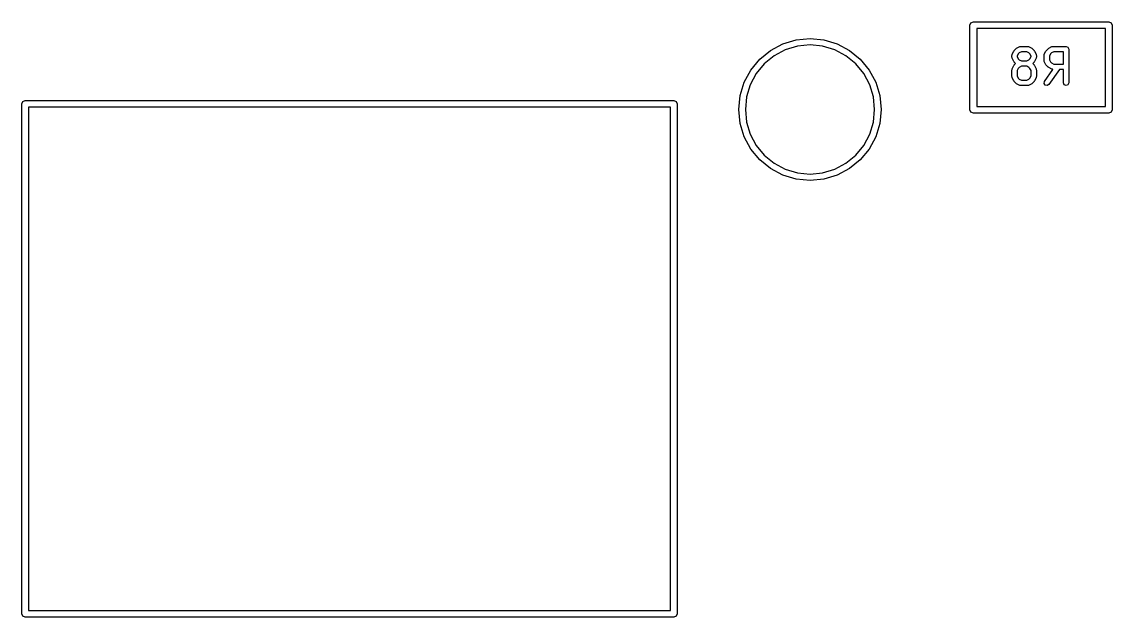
# Model space of a CAD drawing. Extents: x 0.26 to 1.74, y 0.22 to 1.88.
# Drawn here: x 0.809 to 1.443, y 0.216 to 0.562 of the extents above; entities that cross this region are included whole.
import ezdxf

# ---------------------------------------------------------------- set-up
doc = ezdxf.new("R2010")
doc.units = 0
doc.header["$MEASUREMENT"] = 0
doc.layers.add('BLACK', color=7, linetype='CONTINUOUS')

msp = doc.modelspace()

# ---------------------------------------------------------------- linework, layer by layer
at = {"layer": 'BLACK', "linetype": 'CONTINUOUS'}
for p, q in [((1.36073, 0.560039), (1.3613, 0.561431)), ((1.36073, 0.510827), (1.36073, 0.560039)), ((1.3613, 0.561431), (1.3627, 0.562008)), ((1.3627, 0.562008), (1.44144, 0.562008)), ((1.36467, 0.558071), (1.36467, 0.512795)), ((1.43947, 0.558071), (1.36467, 0.558071)), ((1.43947, 0.512795), (1.43947, 0.558071)), ((1.44144, 0.562008), (1.44283, 0.561431)), ((1.44283, 0.561431), (1.44341, 0.560039)), ((1.44341, 0.560039), (1.44341, 0.510827)), ((1.2519, 0.549216), (1.25965, 0.551568)), ((1.25965, 0.551568), (1.26772, 0.552362)), ((1.26772, 0.552362), (1.27578, 0.551568)), ((1.27578, 0.551568), (1.28354, 0.549216)), ((1.23849, 0.540254), (1.24475, 0.545395)), ((1.24475, 0.545395), (1.2519, 0.549216)), ((1.25333, 0.545745), (1.24684, 0.542272)), ((1.26038, 0.547884), (1.25333, 0.545745)), ((1.26772, 0.548606), (1.26038, 0.547884)), ((1.27505, 0.547884), (1.26772, 0.548606)), ((1.2821, 0.545745), (1.27505, 0.547884)), ((1.2886, 0.542272), (1.2821, 0.545745)), ((1.28354, 0.549216), (1.29068, 0.545395)), ((1.29068, 0.545395), (1.29695, 0.540254)), ((1.38632, 0.545175), (1.38642, 0.545414)), ((1.38642, 0.545414), (1.38736, 0.546351)), ((1.38736, 0.546351), (1.3876, 0.546451)), ((1.3876, 0.546451), (1.38777, 0.546646)), ((1.38777, 0.546646), (1.38965, 0.547584)), ((1.38965, 0.547584), (1.39001, 0.54761)), ((1.39001, 0.54761), (1.39035, 0.54775)), ((1.39035, 0.54775), (1.3941, 0.54775)), ((1.3941, 0.54775), (1.39444, 0.54761)), ((1.39444, 0.54761), (1.3948, 0.547584)), ((1.3948, 0.547584), (1.39668, 0.546646)), ((1.39668, 0.546646), (1.39685, 0.546451)), ((1.39685, 0.546451), (1.39709, 0.546351)), ((1.39709, 0.546351), (1.39802, 0.545414)), ((1.39802, 0.545414), (1.39812, 0.545175)), ((1.40507, 0.545175), (1.40517, 0.545414)), ((1.40517, 0.545414), (1.40611, 0.546351)), ((1.40611, 0.546351), (1.40635, 0.546451)), ((1.40635, 0.546451), (1.40652, 0.546646)), ((1.40652, 0.546646), (1.40839, 0.547584)), ((1.40839, 0.547584), (1.40876, 0.54761)), ((1.40876, 0.54761), (1.4091, 0.54775)), ((1.4091, 0.54775), (1.4166, 0.54775)), ((1.4166, 0.54775), (1.41771, 0.547289)), ((1.41771, 0.547289), (1.41817, 0.546175)), ((1.41817, 0.546175), (1.41817, 0.52649)), ((1.23334, 0.53399), (1.23849, 0.540254)), ((1.24684, 0.542272), (1.24114, 0.537599)), ((1.29429, 0.537599), (1.2886, 0.542272)), ((1.29695, 0.540254), (1.30209, 0.53399)), ((1.38503, 0.542426), (1.38517, 0.542764)), ((1.38503, 0.541488), (1.38503, 0.542426)), ((1.38517, 0.54115), (1.38503, 0.541488)), ((1.38517, 0.542764), (1.38519, 0.54313)), ((1.38519, 0.540784), (1.38517, 0.54115)), ((1.38519, 0.54313), (1.38613, 0.545005)), ((1.38613, 0.538909), (1.38519, 0.540784)), ((1.38613, 0.545005), (1.38632, 0.545175)), ((1.38632, 0.538739), (1.38613, 0.538909)), ((1.38883, 0.543368), (1.38817, 0.542054)), ((1.38817, 0.542054), (1.38817, 0.54186)), ((1.38817, 0.54186), (1.38883, 0.540546)), ((1.38941, 0.543944), (1.38883, 0.543368)), ((1.38883, 0.540546), (1.38941, 0.53997)), ((1.39072, 0.5446), (1.38941, 0.543944)), ((1.38941, 0.53997), (1.39072, 0.539314)), ((1.39373, 0.5446), (1.39072, 0.5446)), ((1.39072, 0.539314), (1.39373, 0.539314)), ((1.39504, 0.543944), (1.39373, 0.5446)), ((1.39373, 0.539314), (1.39504, 0.53997)), ((1.39562, 0.543368), (1.39504, 0.543944)), ((1.39504, 0.53997), (1.39562, 0.540546)), ((1.39627, 0.542054), (1.39562, 0.543368)), ((1.39562, 0.540546), (1.39627, 0.54186)), ((1.39627, 0.54186), (1.39627, 0.542054)), ((1.39812, 0.545175), (1.39832, 0.545005)), ((1.39832, 0.538909), (1.39812, 0.53874)), ((1.39832, 0.545005), (1.39926, 0.54313)), ((1.39926, 0.540784), (1.39832, 0.538909)), ((1.39926, 0.54313), (1.39928, 0.542764)), ((1.39928, 0.54115), (1.39926, 0.540784)), ((1.39928, 0.542764), (1.39942, 0.542426)), ((1.39942, 0.541488), (1.39928, 0.54115)), ((1.39942, 0.542426), (1.39942, 0.541488)), ((1.40377, 0.542426), (1.40391, 0.542764)), ((1.40377, 0.539614), (1.40377, 0.542426)), ((1.40391, 0.539275), (1.40377, 0.539614)), ((1.40391, 0.542764), (1.40394, 0.54313)), ((1.40394, 0.538909), (1.40391, 0.539275)), ((1.40394, 0.54313), (1.40488, 0.545005)), ((1.40488, 0.537035), (1.40394, 0.538909)), ((1.40488, 0.545005), (1.40507, 0.545175)), ((1.40758, 0.543368), (1.40692, 0.542054)), ((1.40692, 0.542054), (1.40692, 0.539985)), ((1.40692, 0.539985), (1.40758, 0.538672)), ((1.40816, 0.543944), (1.40758, 0.543368)), ((1.40947, 0.5446), (1.40816, 0.543944)), ((1.41502, 0.5446), (1.40947, 0.5446)), ((1.41502, 0.537439), (1.41502, 0.5446)), ((1.22952, 0.526843), (1.23334, 0.53399)), ((1.24114, 0.537599), (1.23647, 0.531903)), ((1.29897, 0.531903), (1.29429, 0.537599)), ((1.30209, 0.53399), (1.30591, 0.526843)), ((1.38503, 0.533989), (1.38517, 0.534328)), ((1.38503, 0.53024), (1.38503, 0.533989)), ((1.38517, 0.534328), (1.38519, 0.534694)), ((1.38519, 0.534694), (1.38613, 0.536568)), ((1.38613, 0.536568), (1.38632, 0.536738)), ((1.38642, 0.5385), (1.38632, 0.538739)), ((1.38632, 0.536738), (1.38642, 0.536978)), ((1.38719, 0.537739), (1.38642, 0.5385)), ((1.38642, 0.536978), (1.38719, 0.537739)), ((1.38883, 0.534931), (1.38817, 0.533617)), ((1.38817, 0.533617), (1.38817, 0.530612)), ((1.38941, 0.535507), (1.38883, 0.534931)), ((1.39072, 0.536164), (1.38941, 0.535507)), ((1.39373, 0.536164), (1.39072, 0.536164)), ((1.39504, 0.535507), (1.39373, 0.536164)), ((1.39562, 0.534931), (1.39504, 0.535507)), ((1.39627, 0.533618), (1.39562, 0.534931)), ((1.39627, 0.530611), (1.39627, 0.533618)), ((1.39802, 0.5385), (1.39726, 0.537739)), ((1.39726, 0.537739), (1.39802, 0.536978)), ((1.39812, 0.53874), (1.39802, 0.5385)), ((1.39802, 0.536978), (1.39812, 0.536738)), ((1.39812, 0.536738), (1.39832, 0.536568)), ((1.39832, 0.536568), (1.39926, 0.534694)), ((1.39926, 0.534694), (1.39928, 0.534328)), ((1.39928, 0.534328), (1.39942, 0.533989)), ((1.39942, 0.533989), (1.39942, 0.53024)), ((1.40406, 0.527393), (1.40893, 0.534357)), ((1.40507, 0.536865), (1.40488, 0.537035)), ((1.40517, 0.536625), (1.40507, 0.536865)), ((1.40611, 0.535688), (1.40517, 0.536625)), ((1.40635, 0.535589), (1.40611, 0.535688)), ((1.40652, 0.535393), (1.40635, 0.535589)), ((1.40839, 0.534455), (1.40652, 0.535393)), ((1.41273, 0.534289), (1.40664, 0.525587)), ((1.40758, 0.538672), (1.40816, 0.538096)), ((1.40816, 0.538096), (1.40947, 0.537439)), ((1.40876, 0.53443), (1.40839, 0.534455)), ((1.40893, 0.534357), (1.40876, 0.53443)), ((1.40947, 0.537439), (1.41502, 0.537439)), ((1.41502, 0.534289), (1.41273, 0.534289)), ((1.41502, 0.52649), (1.41502, 0.534289)), ((1.22717, 0.519088), (1.22952, 0.526843)), ((1.23647, 0.531903), (1.23299, 0.525406)), ((1.30244, 0.525406), (1.29897, 0.531903)), ((1.30591, 0.526843), (1.30826, 0.519088)), ((1.38517, 0.529901), (1.38503, 0.53024)), ((1.38519, 0.529535), (1.38517, 0.529901)), ((1.38613, 0.527661), (1.38519, 0.529535)), ((1.38632, 0.527491), (1.38613, 0.527661)), ((1.38642, 0.527251), (1.38632, 0.527491)), ((1.38736, 0.526314), (1.38642, 0.527251)), ((1.3876, 0.526215), (1.38736, 0.526314)), ((1.38777, 0.526019), (1.3876, 0.526215)), ((1.38817, 0.530612), (1.38883, 0.529298)), ((1.38883, 0.529298), (1.38941, 0.528722)), ((1.38941, 0.528722), (1.39072, 0.528065)), ((1.39072, 0.528065), (1.39373, 0.528065)), ((1.39373, 0.528065), (1.39504, 0.528722)), ((1.39504, 0.528722), (1.39562, 0.529298)), ((1.39562, 0.529298), (1.39627, 0.530611)), ((1.39685, 0.526215), (1.39668, 0.526019)), ((1.39709, 0.526314), (1.39685, 0.526215)), ((1.39802, 0.527251), (1.39709, 0.526314)), ((1.39812, 0.527491), (1.39802, 0.527251)), ((1.39832, 0.527661), (1.39812, 0.527491)), ((1.39926, 0.529535), (1.39832, 0.527661)), ((1.39928, 0.529901), (1.39926, 0.529535)), ((1.39942, 0.53024), (1.39928, 0.529901)), ((1.4038, 0.526217), (1.40406, 0.527393)), ((1.40444, 0.5252), (1.4038, 0.526217)), ((1.41548, 0.525377), (1.41502, 0.52649)), ((1.41817, 0.52649), (1.41771, 0.525377)), ((1.23299, 0.525406), (1.23086, 0.518356)), ((1.30458, 0.518356), (1.30244, 0.525406)), ((1.38965, 0.525082), (1.38777, 0.526019)), ((1.39001, 0.525056), (1.38965, 0.525082)), ((1.39035, 0.524915), (1.39001, 0.525056)), ((1.3941, 0.524915), (1.39035, 0.524915)), ((1.39444, 0.525056), (1.3941, 0.524915)), ((1.3948, 0.525082), (1.39444, 0.525056)), ((1.39668, 0.526019), (1.3948, 0.525082)), ((1.40562, 0.524939), (1.40444, 0.5252)), ((1.40664, 0.525587), (1.40562, 0.524939)), ((1.4166, 0.524915), (1.41548, 0.525377)), ((1.41771, 0.525377), (1.4166, 0.524915)), ((0.809449, 0.51437), (0.810025, 0.515762)), ((0.809449, 0.217913), (0.809449, 0.51437)), ((0.810025, 0.515762), (0.811417, 0.516339)), ((0.811417, 0.516339), (1.18858, 0.516339)), ((1.18858, 0.516339), (1.18997, 0.515762)), ((1.18997, 0.515762), (1.19055, 0.51437)), ((1.19055, 0.51437), (1.19055, 0.217913)), ((1.22638, 0.511024), (1.22717, 0.519088)), ((1.23086, 0.518356), (1.23013, 0.511024)), ((1.3053, 0.511024), (1.30458, 0.518356)), ((1.30826, 0.519088), (1.30906, 0.511024)), ((0.813386, 0.512402), (0.813386, 0.219882)), ((1.18661, 0.512402), (0.813386, 0.512402)), ((1.18661, 0.219882), (1.18661, 0.512402)), ((1.22717, 0.502959), (1.22638, 0.511024)), ((1.23013, 0.511024), (1.23086, 0.503692)), ((1.30458, 0.503692), (1.3053, 0.511024)), ((1.30906, 0.511024), (1.30826, 0.502959)), ((1.3613, 0.509435), (1.36073, 0.510827)), ((1.3627, 0.508858), (1.3613, 0.509435)), ((1.44144, 0.508858), (1.3627, 0.508858)), ((1.36467, 0.512795), (1.43947, 0.512795)), ((1.44283, 0.509435), (1.44144, 0.508858)), ((1.44341, 0.510827), (1.44283, 0.509435)), ((1.22952, 0.495204), (1.22717, 0.502959)), ((1.23086, 0.503692), (1.23299, 0.496641)), ((1.30244, 0.496641), (1.30458, 0.503692)), ((1.30826, 0.502959), (1.30591, 0.495204)), ((1.23334, 0.488057), (1.22952, 0.495204)), ((1.23299, 0.496641), (1.23647, 0.490144)), ((1.29897, 0.490144), (1.30244, 0.496641)), ((1.30591, 0.495204), (1.30209, 0.488057)), ((1.23647, 0.490144), (1.24114, 0.484449)), ((1.29429, 0.484449), (1.29897, 0.490144)), ((1.23849, 0.481793), (1.23334, 0.488057)), ((1.24114, 0.484449), (1.24684, 0.479775)), ((1.2886, 0.479775), (1.29429, 0.484449)), ((1.30209, 0.488057), (1.29695, 0.481793)), ((1.24475, 0.476652), (1.23849, 0.481793)), ((1.2519, 0.472832), (1.24475, 0.476652)), ((1.24684, 0.479775), (1.25333, 0.476302)), ((1.25333, 0.476302), (1.26038, 0.474163)), ((1.27505, 0.474163), (1.2821, 0.476302)), ((1.2821, 0.476302), (1.2886, 0.479775)), ((1.29068, 0.476652), (1.28354, 0.472832)), ((1.29695, 0.481793), (1.29068, 0.476652)), ((1.25965, 0.470479), (1.2519, 0.472832)), ((1.26772, 0.469685), (1.25965, 0.470479)), ((1.26038, 0.474163), (1.26772, 0.473441)), ((1.26772, 0.473441), (1.27505, 0.474163)), ((1.27578, 0.470479), (1.26772, 0.469685)), ((1.28354, 0.472832), (1.27578, 0.470479)), ((0.810025, 0.216521), (0.809449, 0.217913)), ((0.811417, 0.215945), (0.810025, 0.216521)), ((1.18858, 0.215945), (0.811417, 0.215945)), ((0.813386, 0.219882), (1.18661, 0.219882)), ((1.18997, 0.216521), (1.18858, 0.215945)), ((1.19055, 0.217913), (1.18997, 0.216521))]:
    msp.add_line(p, q, dxfattribs=at)

doc.saveas('drawing.dxf')
